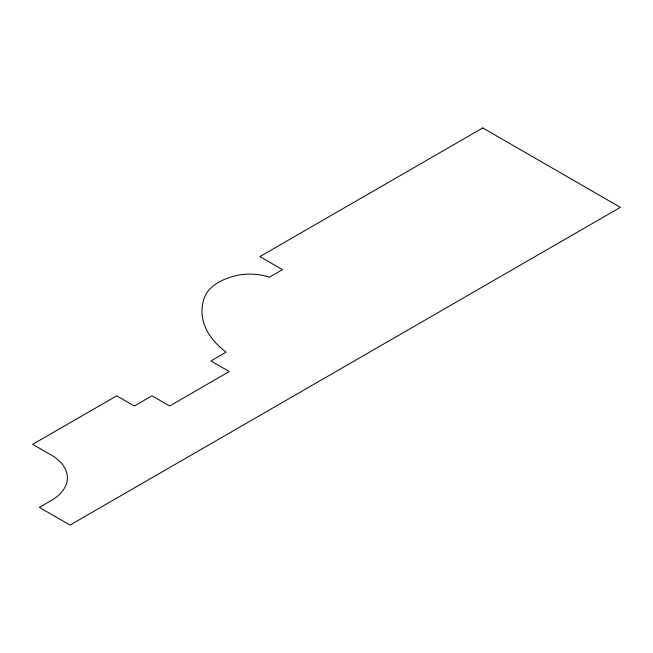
<?xml version="1.0" encoding="UTF-8"?>
<svg xmlns="http://www.w3.org/2000/svg" width="653" height="653" viewBox="0 0 653 653"><rect width="100%" height="100%" fill="white"/><g stroke="black" fill="none" stroke-linecap="round" stroke-linejoin="round"><path stroke-width="0.98" d="M482.771 127.923L259.886 256.596L282.504 269.656L269.387 277.223A37.613 21.712 0 0 0 240.353 274.823A51.726 29.867 0 0 0 204.332 297.784A116.193 67.079 0 0 0 226.126 352.147L210.903 360.938L229.285 371.541L169.609 405.995L151.978 395.816L134.33 406.003L116.691 395.824L32.65 444.35L48.608 453.557A56.182 32.438 0 0 1 51.84 500.174L39.36 507.373L70.026 525.077L620.35 207.352L482.771 127.923"/></g></svg>
